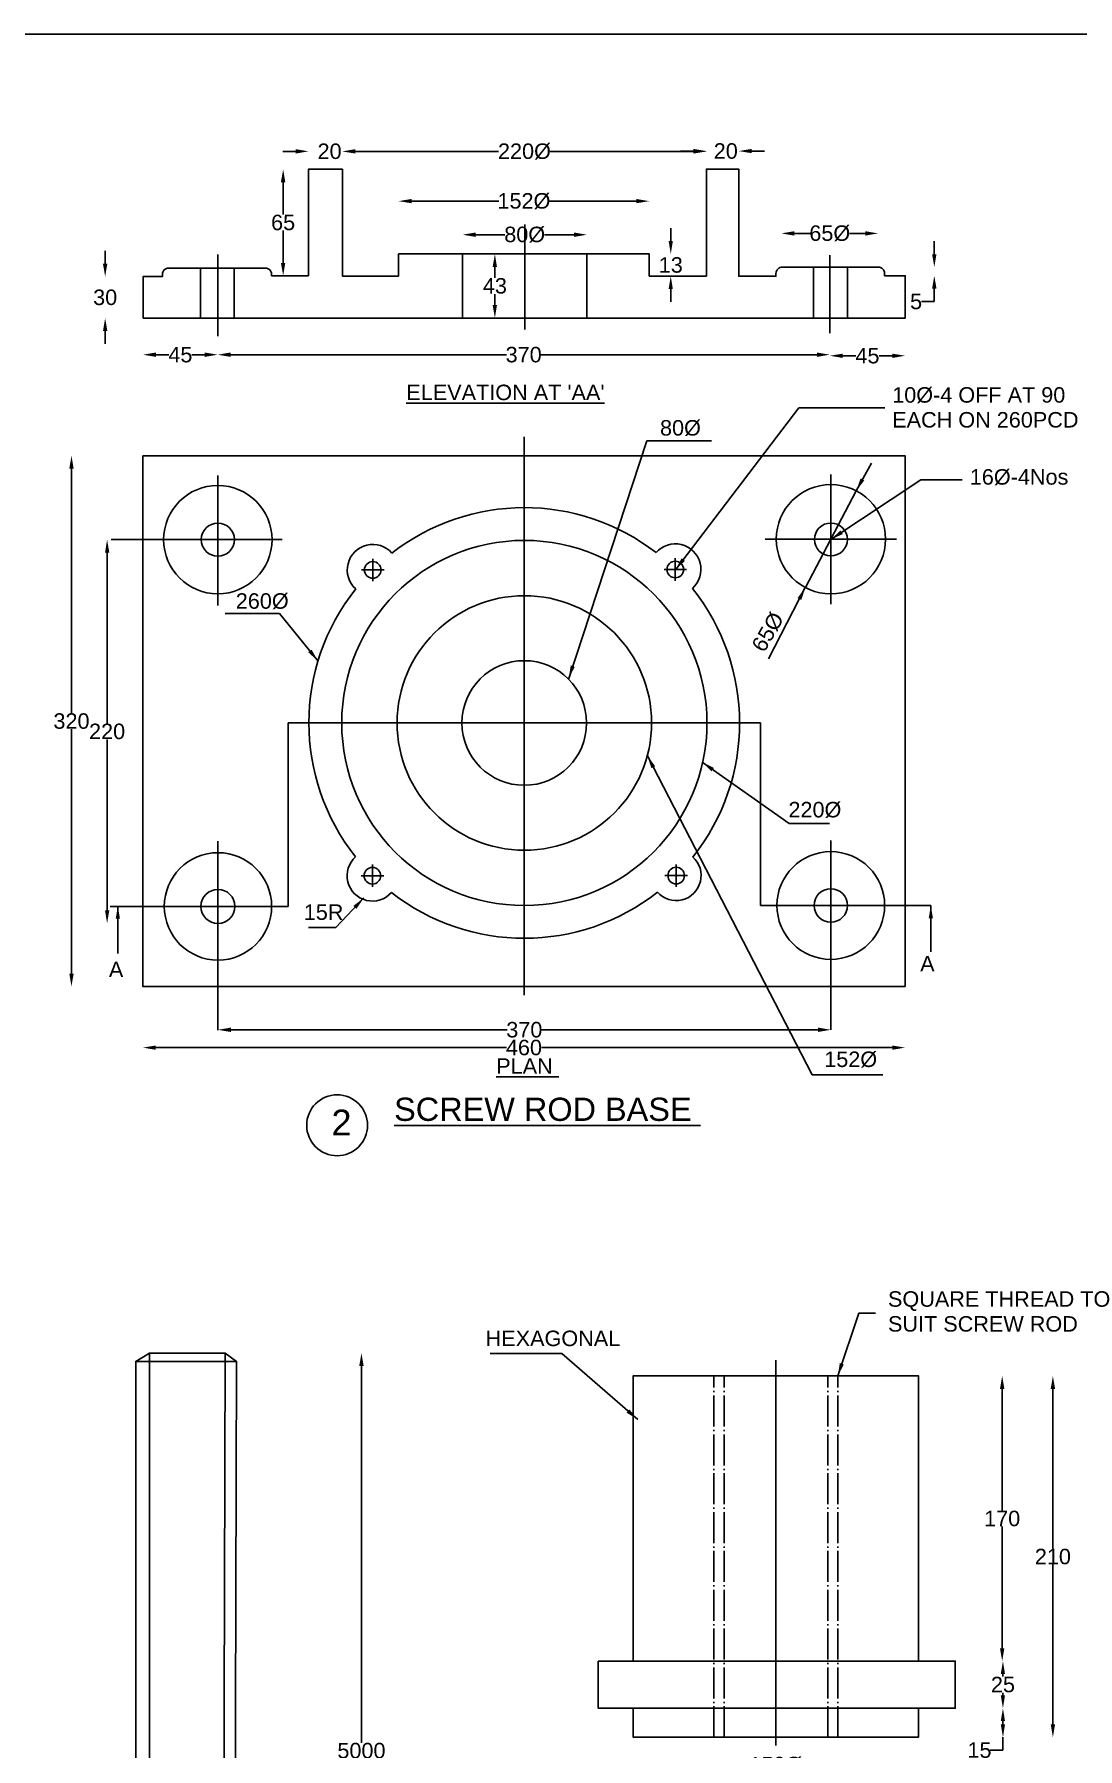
# Model space of a CAD drawing. Header units: inches. Extents: x 2 to 3337, y 17 to 2233.
# Drawn here: x 1030 to 1838, y 898 to 2227 of the extents above; entities that cross this region are included whole.
import ezdxf

# ---------------------------------------------------------------- set-up
doc = ezdxf.new("R2010")
doc.units = ezdxf.units.IN
doc.header["$MEASUREMENT"] = 0
doc.linetypes.add('ACAD_ISO04W100', pattern=[30, 24, -3, 0, -3])
doc.layers.add('DIMENSIONS', color=7, linetype='Continuous')
doc.layers.add('TEXT', color=1, linetype='Continuous')
doc.styles.get("Standard").update_dxf_attribs({"font": 'arial.ttf', "height": 12})
doc.dimstyles.get("Standard").update_dxf_attribs({"dimtxt": 12, "dimasz": 10, "dimexe": 0.18, "dimexo": 0.0625, "dimgap": 0.09, "dimtad": 0, "dimtih": 1, "dimtoh": 1, "dimdec": 4, "dimzin": 0, "dimdsep": 46, "dimtxsty": 'Standard', "dimcen": 0.09, "dimse1": 1, "dimse2": 1, "dimadec": 0, "dimazin": 0, "dimtfac": 1, "dimtdec": 4, "dimtofl": 0, "dimtmove": 0, "dimatfit": 3, "dimfxl": 1, "dimtolj": 1, "dimtzin": 0, "dimarcsym": 0})

# ---------------------------------------------------------------- blocks, each defined once
blk = doc.blocks.new('*D28')
at = {"layer": 'Defpoints', "color": 0, "transparency": 16777216}
for p in [(1268.7, 2136.4), (1242.4, 2122.5), (1268.7, 2122.5)]:
    blk.add_point(p, dxfattribs=at)
at = {"layer": 'DIMENSIONS', "color": 0, "lineweight": -2, "transparency": 16777216}
for p, q in [((1232.4, 2136.4), (1222.4, 2136.4)), ((1278.7, 2136.4), (1288.7, 2136.4))]:
    blk.add_line(p, q, dxfattribs=at)
at = {"layer": 'DIMENSIONS', "color": 0, "transparency": 16777216}
for points in [[(1232.4, 2138.1), (1232.4, 2134.7), (1242.4, 2136.4)], [(1278.7, 2138.1), (1278.7, 2134.7), (1268.7, 2136.4)]]:
    blk.add_solid(points, dxfattribs=at)
at = {"layer": 'DIMENSIONS', "color": 0, "transparency": 16777216, "insert": (1258.7, 2136.4), "char_height": 12, "attachment_point": 5}
blk.add_mtext('\\A1;20', dxfattribs=at)
blk = doc.blocks.new('*D29')
at = {"layer": 'Defpoints', "color": 0, "transparency": 16777216}
for p in [(1550.7, 2136.3), (1268.7, 2122.5), (1550.7, 2122.5)]:
    blk.add_point(p, dxfattribs=at)
at = {"layer": 'DIMENSIONS', "color": 0, "lineweight": -2, "transparency": 16777216}
for p, q in [((1278.7, 2136.3), (1389.6, 2136.3)), ((1540.7, 2136.3), (1429.7, 2136.3))]:
    blk.add_line(p, q, dxfattribs=at)
at = {"layer": 'DIMENSIONS', "color": 0, "transparency": 16777216}
for points in [[(1278.7, 2138), (1278.7, 2134.7), (1268.7, 2136.3)], [(1540.7, 2138), (1540.7, 2134.7), (1550.7, 2136.3)]]:
    blk.add_solid(points, dxfattribs=at)
at = {"layer": 'DIMENSIONS', "color": 0, "transparency": 16777216, "insert": (1409.7, 2136.3), "char_height": 12, "attachment_point": 5}
blk.add_mtext('\\A1;220Ø', dxfattribs=at)
blk = doc.blocks.new('*D30')
at = {"layer": 'Defpoints', "color": 0, "transparency": 16777216}
for p in [(1575.7, 2136.6), (1550.7, 2122.7), (1575.7, 2122.7)]:
    blk.add_point(p, dxfattribs=at)
at = {"layer": 'DIMENSIONS', "color": 0, "lineweight": -2, "transparency": 16777216}
for p, q in [((1540.7, 2136.6), (1530.7, 2136.6)), ((1585.7, 2136.6), (1595.7, 2136.6))]:
    blk.add_line(p, q, dxfattribs=at)
at = {"layer": 'DIMENSIONS', "color": 0, "transparency": 16777216}
for points in [[(1540.7, 2138.3), (1540.7, 2135), (1550.7, 2136.6)], [(1585.7, 2138.3), (1585.7, 2135), (1575.7, 2136.6)]]:
    blk.add_solid(points, dxfattribs=at)
at = {"layer": 'DIMENSIONS', "color": 0, "transparency": 16777216, "insert": (1565.7, 2136.6), "char_height": 12, "attachment_point": 5}
blk.add_mtext('\\A1;20', dxfattribs=at)
blk = doc.blocks.new('*D31')
at = {"layer": 'Defpoints', "color": 0, "transparency": 16777216}
for p in [(1683.8, 2072.8), (1608.8, 2046.6), (1683.8, 2046.7)]:
    blk.add_point(p, dxfattribs=at)
at = {"layer": 'DIMENSIONS', "color": 0, "lineweight": -2, "transparency": 16777216}
for p, q in [((1618.8, 2072.8), (1631, 2072.8)), ((1673.8, 2072.8), (1661.6, 2072.8))]:
    blk.add_line(p, q, dxfattribs=at)
at = {"layer": 'DIMENSIONS', "color": 0, "transparency": 16777216}
for points in [[(1618.8, 2074.5), (1618.8, 2071.1), (1608.8, 2072.8)], [(1673.8, 2074.5), (1673.8, 2071.1), (1683.8, 2072.8)]]:
    blk.add_solid(points, dxfattribs=at)
at = {"layer": 'DIMENSIONS', "color": 0, "transparency": 16777216, "insert": (1646.3, 2072.8), "char_height": 12, "attachment_point": 5}
blk.add_mtext('\\A1;65Ø', dxfattribs=at)
blk = doc.blocks.new('*D32')
at = {"layer": 'Defpoints', "color": 0, "transparency": 16777216}
for p in [(1683.8, 2046.7), (1688.8, 2040), (1727.3, 2040)]:
    blk.add_point(p, dxfattribs=at)
at = {"layer": 'DIMENSIONS', "color": 0, "lineweight": -2, "transparency": 16777216}
for p, q in [((1727.3, 2056.7), (1727.3, 2066.7)), ((1727.3, 2020), (1717.3, 2020)), ((1727.3, 2030), (1727.3, 2020))]:
    blk.add_line(p, q, dxfattribs=at)
at = {"layer": 'DIMENSIONS', "color": 0, "transparency": 16777216}
for points in [[(1725.6, 2056.7), (1729, 2056.7), (1727.3, 2046.7)], [(1725.6, 2030), (1729, 2030), (1727.3, 2040)]]:
    blk.add_solid(points, dxfattribs=at)
at = {"layer": 'DIMENSIONS', "color": 0, "transparency": 16777216, "insert": (1713.2, 2020), "char_height": 12, "attachment_point": 5}
blk.add_mtext('\\A1;5', dxfattribs=at)
blk = doc.blocks.new('*D33')
at = {"layer": 'Defpoints', "color": 0, "transparency": 16777216}
for p in [(1646.3, 2007.2), (1704.8, 2007.2), (1646.3, 1978)]:
    blk.add_point(p, dxfattribs=at)
at = {"layer": 'DIMENSIONS', "color": 0, "lineweight": -2, "transparency": 16777216}
for p, q in [((1656.3, 1978), (1666.6, 1978)), ((1694.8, 1978), (1684.5, 1978))]:
    blk.add_line(p, q, dxfattribs=at)
at = {"layer": 'DIMENSIONS', "color": 0, "transparency": 16777216}
for points in [[(1656.3, 1979.6), (1656.3, 1976.3), (1646.3, 1978)], [(1694.8, 1979.6), (1694.8, 1976.3), (1704.8, 1978)]]:
    blk.add_solid(points, dxfattribs=at)
at = {"layer": 'DIMENSIONS', "color": 0, "transparency": 16777216, "insert": (1675.5, 1978), "char_height": 12, "attachment_point": 5}
blk.add_mtext('\\A1;45', dxfattribs=at)
blk = doc.blocks.new('*D34')
at = {"layer": 'Defpoints', "color": 0, "transparency": 16777216}
for p in [(1172, 2007.2), (1646.3, 2007.2), (1172, 1978.8)]:
    blk.add_point(p, dxfattribs=at)
at = {"layer": 'DIMENSIONS', "color": 0, "lineweight": -2, "transparency": 16777216}
for p, q in [((1182, 1978.8), (1395.8, 1978.8)), ((1636.3, 1978.8), (1422.5, 1978.8))]:
    blk.add_line(p, q, dxfattribs=at)
at = {"layer": 'DIMENSIONS', "color": 0, "transparency": 16777216}
for points in [[(1182, 1980.5), (1182, 1977.1), (1172, 1978.8)], [(1636.3, 1980.5), (1636.3, 1977.1), (1646.3, 1978.8)]]:
    blk.add_solid(points, dxfattribs=at)
at = {"layer": 'DIMENSIONS', "color": 0, "transparency": 16777216, "insert": (1409.1, 1978.8), "char_height": 12, "attachment_point": 5}
blk.add_mtext('\\A1;370', dxfattribs=at)
blk = doc.blocks.new('*D35')
at = {"layer": 'Defpoints', "color": 0, "transparency": 16777216}
for p in [(1114.1, 2004), (1172, 2004), (1114.1, 1978.8)]:
    blk.add_point(p, dxfattribs=at)
at = {"layer": 'DIMENSIONS', "color": 0, "lineweight": -2, "transparency": 16777216}
for p, q in [((1124.1, 1978.8), (1134.1, 1978.8)), ((1162, 1978.8), (1152, 1978.8))]:
    blk.add_line(p, q, dxfattribs=at)
at = {"layer": 'DIMENSIONS', "color": 0, "transparency": 16777216}
for points in [[(1124.1, 1980.5), (1124.1, 1977.1), (1114.1, 1978.8)], [(1162, 1980.5), (1162, 1977.1), (1172, 1978.8)]]:
    blk.add_solid(points, dxfattribs=at)
at = {"layer": 'DIMENSIONS', "color": 0, "transparency": 16777216, "insert": (1143.1, 1978.8), "char_height": 12, "attachment_point": 5}
blk.add_mtext('\\A1;45', dxfattribs=at)
blk = doc.blocks.new('*D36')
at = {"layer": 'Defpoints', "color": 0, "transparency": 16777216}
for p in [(1114.1, 2039.3), (1084.8, 2007.1), (1114.1, 2007.1)]:
    blk.add_point(p, dxfattribs=at)
at = {"layer": 'DIMENSIONS', "color": 0, "lineweight": -2, "transparency": 16777216}
for p, q in [((1084.8, 2049.3), (1084.8, 2059.3)), ((1084.8, 1997.1), (1084.8, 1987.1))]:
    blk.add_line(p, q, dxfattribs=at)
at = {"layer": 'DIMENSIONS', "color": 0, "transparency": 16777216}
for points in [[(1083.1, 2049.3), (1086.5, 2049.3), (1084.8, 2039.3)], [(1083.1, 1997.1), (1086.5, 1997.1), (1084.8, 2007.1)]]:
    blk.add_solid(points, dxfattribs=at)
at = {"layer": 'DIMENSIONS', "color": 0, "transparency": 16777216, "insert": (1084.8, 2023.2), "char_height": 12, "attachment_point": 5}
blk.add_mtext('\\A1;30', dxfattribs=at)
blk = doc.blocks.new('*D37')
at = {"layer": 'Defpoints', "color": 0, "transparency": 16777216}
for p in [(1222.7, 2122.5), (1242.4, 2122.5), (1242.4, 2040)]:
    blk.add_point(p, dxfattribs=at)
at = {"layer": 'DIMENSIONS', "color": 0, "lineweight": -2, "transparency": 16777216}
for p, q in [((1222.7, 2112.5), (1222.7, 2087.5)), ((1222.7, 2050), (1222.7, 2075))]:
    blk.add_line(p, q, dxfattribs=at)
at = {"layer": 'DIMENSIONS', "color": 0, "transparency": 16777216}
for points in [[(1221, 2112.5), (1224.4, 2112.5), (1222.7, 2122.5)], [(1221, 2050), (1224.4, 2050), (1222.7, 2040)]]:
    blk.add_solid(points, dxfattribs=at)
at = {"layer": 'DIMENSIONS', "color": 0, "transparency": 16777216, "insert": (1222.7, 2081.2), "char_height": 12, "attachment_point": 5}
blk.add_mtext('\\A1;65', dxfattribs=at)
blk = doc.blocks.new('*D38')
at = {"layer": 'Defpoints', "color": 0, "transparency": 16777216}
for p in [(1506.4, 2097.8), (1312.2, 2056.9), (1506.4, 2056.9)]:
    blk.add_point(p, dxfattribs=at)
at = {"layer": 'DIMENSIONS', "color": 0, "lineweight": -2, "transparency": 16777216}
for p, q in [((1322.2, 2097.8), (1389.9, 2097.8)), ((1496.4, 2097.8), (1428.7, 2097.8))]:
    blk.add_line(p, q, dxfattribs=at)
at = {"layer": 'DIMENSIONS', "color": 0, "transparency": 16777216}
for points in [[(1322.2, 2099.5), (1322.2, 2096.2), (1312.2, 2097.8)], [(1496.4, 2099.5), (1496.4, 2096.2), (1506.4, 2097.8)]]:
    blk.add_solid(points, dxfattribs=at)
at = {"layer": 'DIMENSIONS', "color": 0, "transparency": 16777216, "insert": (1409.3, 2097.8), "char_height": 12, "attachment_point": 5}
blk.add_mtext('\\A1;152Ø', dxfattribs=at)
blk = doc.blocks.new('*D39')
at = {"layer": 'Defpoints', "color": 0, "transparency": 16777216}
for p in [(1458.1, 2071.8), (1361.8, 2056.9), (1458.1, 2056.9)]:
    blk.add_point(p, dxfattribs=at)
at = {"layer": 'DIMENSIONS', "color": 0, "lineweight": -2, "transparency": 16777216}
for p, q in [((1371.8, 2071.8), (1394.6, 2071.8)), ((1448.1, 2071.8), (1425.2, 2071.8))]:
    blk.add_line(p, q, dxfattribs=at)
at = {"layer": 'DIMENSIONS', "color": 0, "transparency": 16777216}
for points in [[(1371.8, 2073.5), (1371.8, 2070.1), (1361.8, 2071.8)], [(1448.1, 2073.5), (1448.1, 2070.1), (1458.1, 2071.8)]]:
    blk.add_solid(points, dxfattribs=at)
at = {"layer": 'DIMENSIONS', "color": 0, "transparency": 16777216, "insert": (1409.9, 2071.8), "char_height": 12, "attachment_point": 5}
blk.add_mtext('\\A1;80Ø', dxfattribs=at)
blk = doc.blocks.new('*D40')
at = {"layer": 'Defpoints', "color": 0, "transparency": 16777216}
for p in [(1386.8, 2056.9), (1386.8, 2007.2), (1386.8, 2007.2)]:
    blk.add_point(p, dxfattribs=at)
at = {"layer": 'DIMENSIONS', "color": 0, "lineweight": -2, "transparency": 16777216}
for p, q in [((1386.8, 2046.9), (1386.8, 2038.3)), ((1386.8, 2017.2), (1386.8, 2025.8))]:
    blk.add_line(p, q, dxfattribs=at)
at = {"layer": 'DIMENSIONS', "color": 0, "transparency": 16777216}
for points in [[(1385.1, 2046.9), (1388.4, 2046.9), (1386.8, 2056.9)], [(1385.1, 2017.2), (1388.4, 2017.2), (1386.8, 2007.2)]]:
    blk.add_solid(points, dxfattribs=at)
at = {"layer": 'DIMENSIONS', "color": 0, "transparency": 16777216, "insert": (1386.8, 2032.1), "char_height": 12, "attachment_point": 5}
blk.add_mtext('\\A1;43', dxfattribs=at)
blk = doc.blocks.new('*D41')
at = {"layer": 'Defpoints', "color": 0, "transparency": 16777216}
for p in [(1506.4, 2056.9), (1506.4, 2039.7), (1523.1, 2039.7)]:
    blk.add_point(p, dxfattribs=at)
at = {"layer": 'DIMENSIONS', "color": 0, "lineweight": -2, "transparency": 16777216}
for p, q in [((1523.1, 2066.9), (1523.1, 2076.9)), ((1523.1, 2029.7), (1523.1, 2019.7))]:
    blk.add_line(p, q, dxfattribs=at)
at = {"layer": 'DIMENSIONS', "color": 0, "transparency": 16777216}
for points in [[(1521.4, 2066.9), (1524.7, 2066.9), (1523.1, 2056.9)], [(1521.4, 2029.7), (1524.7, 2029.7), (1523.1, 2039.7)]]:
    blk.add_solid(points, dxfattribs=at)
at = {"layer": 'DIMENSIONS', "color": 0, "transparency": 16777216, "insert": (1523.1, 2048.3), "char_height": 12, "attachment_point": 5}
blk.add_mtext('\\A1;13', dxfattribs=at)
blk = doc.blocks.new('*D64')
at = {"layer": 'Defpoints', "color": 0, "transparency": 16777216}
for p in [(1715.2, 1187.3), (1715.2, 966.3), (1779.9, 966.3)]:
    blk.add_point(p, dxfattribs=at)
at = {"layer": 'DIMENSIONS', "color": 0, "lineweight": -2, "transparency": 16777216}
for p, q in [((1779.9, 1177.3), (1779.9, 1083)), ((1779.9, 976.3), (1779.9, 1070.6))]:
    blk.add_line(p, q, dxfattribs=at)
at = {"layer": 'DIMENSIONS', "color": 0, "transparency": 16777216}
for points in [[(1778.2, 1177.3), (1781.6, 1177.3), (1779.9, 1187.3)], [(1778.2, 976.3), (1781.6, 976.3), (1779.9, 966.3)]]:
    blk.add_solid(points, dxfattribs=at)
at = {"layer": 'DIMENSIONS', "color": 0, "transparency": 16777216, "insert": (1779.9, 1076.8), "char_height": 12, "attachment_point": 5}
blk.add_mtext('\\A1;170', dxfattribs=at)
blk = doc.blocks.new('*D65')
at = {"layer": 'Defpoints', "color": 0, "transparency": 16777216}
for p in [(1743.6, 966.3), (1743.6, 929.8), (1780.5, 929.8)]:
    blk.add_point(p, dxfattribs=at)
at = {"layer": 'DIMENSIONS', "color": 0, "lineweight": -2, "transparency": 16777216}
for p, q in [((1780.5, 956.3), (1780.5, 954.3)), ((1780.5, 939.8), (1780.5, 941.8))]:
    blk.add_line(p, q, dxfattribs=at)
at = {"layer": 'DIMENSIONS', "color": 0, "transparency": 16777216}
for points in [[(1778.8, 956.3), (1782.1, 956.3), (1780.5, 966.3)], [(1778.8, 939.8), (1782.1, 939.8), (1780.5, 929.8)]]:
    blk.add_solid(points, dxfattribs=at)
at = {"layer": 'DIMENSIONS', "color": 0, "transparency": 16777216, "insert": (1780.5, 948.1), "char_height": 12, "attachment_point": 5}
blk.add_mtext('\\A1;25', dxfattribs=at)
blk = doc.blocks.new('*D66')
at = {"layer": 'Defpoints', "color": 0, "transparency": 16777216}
for p in [(1715, 929.8), (1715, 907.3), (1780.5, 907.3)]:
    blk.add_point(p, dxfattribs=at)
at = {"layer": 'DIMENSIONS', "color": 0, "lineweight": -2, "transparency": 16777216}
for p, q in [((1780.5, 919.8), (1780.5, 917.3)), ((1780.5, 907.3), (1780.5, 897.3)), ((1780.5, 897.3), (1770.5, 897.3))]:
    blk.add_line(p, q, dxfattribs=at)
at = {"layer": 'DIMENSIONS', "color": 0, "transparency": 16777216}
for points in [[(1778.8, 919.8), (1782.1, 919.8), (1780.5, 929.8)], [(1778.8, 917.3), (1782.1, 917.3), (1780.5, 907.3)]]:
    blk.add_solid(points, dxfattribs=at)
at = {"layer": 'DIMENSIONS', "color": 0, "transparency": 16777216, "insert": (1762.3, 897.3), "char_height": 12, "attachment_point": 5}
blk.add_mtext('\\A1;15', dxfattribs=at)
blk = doc.blocks.new('*D67')
at = {"layer": 'Defpoints', "color": 0, "transparency": 16777216}
for p in [(1494, 929.8), (1715, 929.8), (1715, 885.9)]:
    blk.add_point(p, dxfattribs=at)
at = {"layer": 'DIMENSIONS', "color": 0, "lineweight": -2, "transparency": 16777216}
for p, q in [((1504, 885.9), (1585.1, 885.9)), ((1705, 885.9), (1623.9, 885.9))]:
    blk.add_line(p, q, dxfattribs=at)
at = {"layer": 'DIMENSIONS', "color": 0, "transparency": 16777216}
for points in [[(1504, 887.6), (1504, 884.2), (1494, 885.9)], [(1705, 887.6), (1705, 884.2), (1715, 885.9)]]:
    blk.add_solid(points, dxfattribs=at)
at = {"layer": 'DIMENSIONS', "color": 0, "transparency": 16777216, "insert": (1604.5, 885.9), "char_height": 12, "attachment_point": 5}
blk.add_mtext('\\A1;150Ø', dxfattribs=at)
blk = doc.blocks.new('*D68')
at = {"layer": 'Defpoints', "color": 0, "transparency": 16777216}
for p in [(1466.9, 929.8), (1743.6, 929.8), (1743.6, 868)]:
    blk.add_point(p, dxfattribs=at)
at = {"layer": 'DIMENSIONS', "color": 0, "lineweight": -2, "transparency": 16777216}
for p, q in [((1476.9, 868), (1585.9, 868)), ((1733.6, 868), (1624.6, 868))]:
    blk.add_line(p, q, dxfattribs=at)
at = {"layer": 'DIMENSIONS', "color": 0, "transparency": 16777216}
for points in [[(1476.9, 869.7), (1476.9, 866.4), (1466.9, 868)], [(1733.6, 869.7), (1733.6, 866.4), (1743.6, 868)]]:
    blk.add_solid(points, dxfattribs=at)
at = {"layer": 'DIMENSIONS', "color": 0, "transparency": 16777216, "insert": (1605.2, 868), "char_height": 12, "attachment_point": 5}
blk.add_mtext('\\A1;188Ø', dxfattribs=at)
blk = doc.blocks.new('*D69')
at = {"layer": 'Defpoints', "color": 0, "transparency": 16777216}
for p in [(1713.3, 1187.3), (1713.3, 907.3), (1819.2, 907.3)]:
    blk.add_point(p, dxfattribs=at)
at = {"layer": 'DIMENSIONS', "color": 0, "lineweight": -2, "transparency": 16777216}
for p, q in [((1819.2, 1177.3), (1819.2, 1053.5)), ((1819.2, 917.3), (1819.2, 1041.1))]:
    blk.add_line(p, q, dxfattribs=at)
at = {"layer": 'DIMENSIONS', "color": 0, "transparency": 16777216}
for points in [[(1817.5, 1177.3), (1820.9, 1177.3), (1819.2, 1187.3)], [(1817.5, 917.3), (1820.9, 917.3), (1819.2, 907.3)]]:
    blk.add_solid(points, dxfattribs=at)
at = {"layer": 'DIMENSIONS', "color": 0, "transparency": 16777216, "insert": (1819.2, 1047.3), "char_height": 12, "attachment_point": 5}
blk.add_mtext('\\A1;210', dxfattribs=at)
blk = doc.blocks.new('*D70')
at = {"layer": 'Defpoints', "color": 0, "transparency": 16777216}
for p in [(1177.8, 1205.1), (1177.8, 588.7), (1283.4, 588.7)]:
    blk.add_point(p, dxfattribs=at)
at = {"layer": 'DIMENSIONS', "color": 0, "lineweight": -2, "transparency": 16777216}
for p, q in [((1283.4, 1195.1), (1283.4, 903.1)), ((1283.4, 598.7), (1283.4, 890.7))]:
    blk.add_line(p, q, dxfattribs=at)
at = {"layer": 'DIMENSIONS', "color": 0, "transparency": 16777216}
for points in [[(1281.7, 1195.1), (1285.1, 1195.1), (1283.4, 1205.1)], [(1281.7, 598.7), (1285.1, 598.7), (1283.4, 588.7)]]:
    blk.add_solid(points, dxfattribs=at)
at = {"layer": 'DIMENSIONS', "color": 0, "transparency": 16777216, "insert": (1283.4, 896.9), "char_height": 12, "attachment_point": 5}
blk.add_mtext('\\A1;5000', dxfattribs=at)
blk = doc.blocks.new('*D114')
at = {"layer": 'Defpoints', "color": 0, "transparency": 16777216}
for p in [(1114, 1900.5), (1058.7, 1489.2), (1114, 1489.2)]:
    blk.add_point(p, dxfattribs=at)
at = {"layer": 'DIMENSIONS', "color": 0, "lineweight": -2, "transparency": 16777216}
for p, q in [((1058.7, 1890.5), (1058.7, 1701.1)), ((1058.7, 1499.2), (1058.7, 1688.6))]:
    blk.add_line(p, q, dxfattribs=at)
at = {"layer": 'DIMENSIONS', "color": 0, "transparency": 16777216}
for points in [[(1057, 1890.5), (1060.4, 1890.5), (1058.7, 1900.5)], [(1057, 1499.2), (1060.4, 1499.2), (1058.7, 1489.2)]]:
    blk.add_solid(points, dxfattribs=at)
at = {"layer": 'DIMENSIONS', "color": 0, "transparency": 16777216, "insert": (1058.7, 1694.8), "char_height": 12, "attachment_point": 5}
blk.add_mtext('\\A1;320', dxfattribs=at)
blk = doc.blocks.new('*D115')
at = {"layer": 'Defpoints', "color": 0, "transparency": 16777216}
for p in [(1172.1, 1835.5), (1086.3, 1538.1), (1172.2, 1538.1)]:
    blk.add_point(p, dxfattribs=at)
at = {"layer": 'DIMENSIONS', "color": 0, "lineweight": -2, "transparency": 16777216}
for p, q in [((1086.3, 1825.5), (1086.3, 1693)), ((1086.3, 1548.1), (1086.3, 1680.6))]:
    blk.add_line(p, q, dxfattribs=at)
at = {"layer": 'DIMENSIONS', "color": 0, "transparency": 16777216}
for points in [[(1084.7, 1825.5), (1088, 1825.5), (1086.3, 1835.5)], [(1084.7, 1548.1), (1088, 1548.1), (1086.3, 1538.1)]]:
    blk.add_solid(points, dxfattribs=at)
at = {"layer": 'DIMENSIONS', "color": 0, "transparency": 16777216, "insert": (1086.3, 1686.8), "char_height": 12, "attachment_point": 5}
blk.add_mtext('\\A1;220', dxfattribs=at)
blk = doc.blocks.new('*D116')
at = {"layer": 'Defpoints', "color": 0, "transparency": 16777216}
for p in [(1172.2, 1551.2), (1647.1, 1552), (1647.1, 1455.6)]:
    blk.add_point(p, dxfattribs=at)
at = {"layer": 'DIMENSIONS', "color": 0, "lineweight": -2, "transparency": 16777216}
for p, q in [((1182.2, 1455.6), (1396.3, 1455.6)), ((1637.1, 1455.6), (1423, 1455.6))]:
    blk.add_line(p, q, dxfattribs=at)
at = {"layer": 'DIMENSIONS', "color": 0, "transparency": 16777216}
for points in [[(1182.2, 1457.3), (1182.2, 1453.9), (1172.2, 1455.6)], [(1637.1, 1457.3), (1637.1, 1453.9), (1647.1, 1455.6)]]:
    blk.add_solid(points, dxfattribs=at)
at = {"layer": 'DIMENSIONS', "color": 0, "transparency": 16777216, "insert": (1409.6, 1455.6), "char_height": 12, "attachment_point": 5}
blk.add_mtext('\\A1;370', dxfattribs=at)
blk = doc.blocks.new('*D117')
at = {"layer": 'Defpoints', "color": 0, "transparency": 16777216}
for p in [(1114, 1489.2), (1704.7, 1489.2), (1704.7, 1441.8)]:
    blk.add_point(p, dxfattribs=at)
at = {"layer": 'DIMENSIONS', "color": 0, "lineweight": -2, "transparency": 16777216}
for p, q in [((1124, 1441.8), (1395.8, 1441.8)), ((1694.7, 1441.8), (1422.9, 1441.8))]:
    blk.add_line(p, q, dxfattribs=at)
at = {"layer": 'DIMENSIONS', "color": 0, "transparency": 16777216}
for points in [[(1124, 1443.4), (1124, 1440.1), (1114, 1441.8)], [(1694.7, 1443.4), (1694.7, 1440.1), (1704.7, 1441.8)]]:
    blk.add_solid(points, dxfattribs=at)
at = {"layer": 'DIMENSIONS', "color": 0, "transparency": 16777216, "insert": (1409.3, 1441.8), "char_height": 12, "attachment_point": 5}
blk.add_mtext('\\A1;460', dxfattribs=at)

msp = doc.modelspace()

# ---------------------------------------------------------------- linework, layer by layer
at = {"color": 0}
msp.add_lwpolyline([(1114.14723, 2007.14766), (1114.14723, 2039.32251), (1129.18087, 2039.32251), (1129.18087, 2040.97223, -0.4142135624), (1134.18087, 2045.97223), (1208.80413, 2045.97223, -0.4142135624), (1213.80413, 2040.97223), (1213.80413, 2039.95964), (1242.36463, 2039.95964), (1242.36463, 2122.50661), (1268.65196, 2122.50661), (1268.65196, 2039.764), (1312.22951, 2039.764), (1312.22951, 2056.94508), (1506.40234, 2056.94508), (1506.40234, 2039.74149), (1550.66116, 2039.74149), (1550.66116, 2122.6821), (1575.71195, 2122.6821), (1575.71195, 2039.59289), (1604.58862, 2039.59289), (1604.58862, 2041.67857, -0.4142135624), (1609.58862, 2046.67857), (1683.81327, 2046.67857, -0.4142135624), (1688.81327, 2041.67857), (1688.81327, 2039.98289), (1704.77147, 2039.98289), (1704.77147, 2007.17119), (1114.14723, 2007.14766)], format="xyb", dxfattribs=at)
for points in [[(1409.92772, 1998.28393), (1409.92772, 2079.70864)], [(1171.9931, 2056.54634), (1171.9931, 1993.20552)], [(1361.7813, 2056.94508), (1361.78329, 2007.15753)], [(1458.05035, 2056.94508), (1458.05233, 2007.16137)], [(1633.74442, 2046.67857), (1633.746, 2007.16837)], [(1646.28401, 2055.86981), (1646.28401, 1995.44896)], [(1660.16451, 2046.67857), (1660.16608, 2007.16942)], [(1158.77665, 2045.97223), (1158.7782, 2007.14944)], [(1184.74364, 2045.97223), (1184.74519, 2007.15048)], [(1409.55687, 1482.41367), (1409.55687, 1915.08929)], [(1172.09869, 1885.22194), (1172.09869, 1784.33642)], [(1647.17649, 1785.41934), (1647.17649, 1885.83884)], [(1089.4583, 1835.4784), (1221.98098, 1835.4784)], [(1596.2181, 1835.80218), (1698.13487, 1835.80218)], [(1292.16575, 1820.72118), (1292.16575, 1803.28801)], [(1526.60321, 1821.06141), (1526.60321, 1803.62824)], [(1283.44917, 1812.00459), (1300.88233, 1812.00459)], [(1517.88663, 1812.34483), (1535.31979, 1812.34483)], [(1226.65169, 1551.23393), (1226.65169, 1693.38968)], [(1226.65169, 1693.38968), (1592.61467, 1693.38968)], [(1592.61467, 1693.38968), (1592.61467, 1551.95774)], [(1172.20566, 1601.8568), (1172.20566, 1455.22269)], [(1647.08712, 1602.35929), (1647.08712, 1455.59719)], [(1291.91376, 1583.74128), (1291.91376, 1566.30812)], [(1527.2725, 1583.8134), (1527.2725, 1566.38024)], [(1283.19718, 1575.0247), (1300.63034, 1575.0247)], [(1518.55592, 1575.09682), (1535.98908, 1575.09682)], [(1088.75113, 1551.23393), (1226.65169, 1551.23393)], [(1592.61467, 1551.95774), (1724.60737, 1551.95774)], [(1119.07076, 662.28229), (1119.07076, 1205.11021), (1108.5639, 1198.62893)], [(1108.5639, 656.71276), (1108.5639, 1198.62893), (1186.69749, 1198.62893), (1184.93121, 655.81671)], [(1119.07076, 1205.11021), (1177.77864, 1205.11021), (1186.69749, 1198.62893)], [(1177.77864, 1205.11021), (1176.24889, 662.28199)], [(1604.53248, 901.02904), (1604.53248, 1199.51519)]]:
    msp.add_lwpolyline(points, dxfattribs=at)
for points in [[(1113.96664, 1900.4725), (1704.68804, 1900.4725), (1704.68804, 1489.20249), (1113.96664, 1489.20249)], [(1493.94206, 966.30477), (1715.15615, 966.30477), (1715.15615, 1187.31037), (1493.94206, 1187.31037)], [(1466.87349, 966.30477), (1743.59673, 966.30477), (1743.59673, 929.80639), (1466.87349, 929.80639)], [(1494.01402, 929.80639), (1714.97314, 929.80639), (1714.97314, 907.34813), (1494.01402, 907.34813)]]:
    msp.add_lwpolyline(points, close=True, dxfattribs=at)
at = {"color": 0, "linetype": 'ACAD_ISO04W100'}
for points in [[(1556.34667, 907.34813), (1556.34667, 1187.31037)], [(1564.57351, 907.34813), (1564.57351, 1187.31037)], [(1644.9199, 907.34813), (1644.9199, 1187.31037)], [(1652.49383, 907.34813), (1652.49383, 1187.31037)]]:
    msp.add_lwpolyline(points, dxfattribs=at)
at = {"color": 0}
for centre, radius in [((1172.09869, 1835.4784), 41.9914), ((1647.17649, 1835.80218), 42.35681), ((1172.09869, 1835.4784), 12.82293), ((1647.17649, 1835.62909), 12.74063), ((1409.63318, 1693.38968), 141.49469), ((1292.16575, 1812.00459), 6.44101), ((1526.60321, 1812.34483), 6.44101), ((1409.63318, 1693.38968), 98.61923), ((1409.55687, 1693.38968), 48.28567), ((1172.20566, 1551.23393), 41.61504), ((1291.91376, 1575.0247), 6.44101), ((1527.2725, 1575.09682), 6.44101), ((1647.08712, 1551.95774), 41.75157), ((1172.20566, 1551.23393), 13.17152), ((1647.08712, 1551.95774), 12.98953)]:
    msp.add_circle(centre, radius, dxfattribs=at)
for centre, radius, start, end in [((1409.55687, 1693.38968), 166.88371, 52.28325345, 127.91531521), ((1292.16575, 1812.00459), 19.75843, 41.30910719, 228.09669114), ((1526.60321, 1812.34483), 19.85225, 312.05347811, 138.87332834), ((1409.55687, 1693.38968), 166.88371, 141.49048312, 218.41072194), ((1409.55687, 1693.38968), 166.88371, 321.50265771, 38.64355299), ((1291.91376, 1575.0247), 19.69139, 131.79298511, 318.55751144), ((1527.2725, 1575.09682), 19.33743, 221.53846984, 48.18126176), ((1409.55687, 1693.38968), 166.88371, 231.93977461, 308.21707389)]:
    msp.add_arc(centre, radius, start, end, dxfattribs=at)
at = {"layer": 'DIMENSIONS', "color": 0}
msp.add_lwpolyline([(3303.18781, 16.64204), (1.98831, 16.64204), (1.98831, 2227.12683), (3303.18781, 2227.12683)], close=True, dxfattribs=at)
msp.add_lwpolyline([(1666.79562, 1873.34135), (1627.55736, 1798.26301)], dxfattribs=at)
at = {"layer": 'TEXT', "color": 0}
msp.add_circle((1264.56965, 1381.60719), 23.59463, dxfattribs=at)

# ---------------------------------------------------------------- texts
for s, height, p in [("%%UELEVATION AT 'AA'", 12, (1318.17711, 1943.5928)), ('10Ø-4 OFF AT 90', 12, (1694.67953, 1941.63773)), ('80Ø', 12, (1514.75362, 1916.13261)), ('EACH ON 260PCD', 12, (1694.67953, 1922.36078)), ('16Ø-4Nos', 12, (1754.79358, 1878.09768)), ('260Ø', 12, (1186.00925, 1781.91546)), ('220Ø', 12, (1614.27171, 1620.21508)), ('15R', 12, (1238.69802, 1540.77897)), ('A', 12, (1087.68445, 1496.414)), ('A', 12, (1716.35621, 1500.81929)), ('152Ø', 12, (1641.99763, 1426.76194)), ('%%UPLAN ', 12, (1387.83234, 1421.53)), ('%%USCREW ROD BASE ', 18, (1308.70904, 1384.99746)), ('2', 20, (1260.15611, 1373.74004)), ('SQUARE THREAD TO', 12, (1691.40654, 1240.96569)), ('HEXAGONAL', 12, (1379.62063, 1210.45538)), ('SUIT SCREW ROD', 12, (1691.40654, 1221.68874))]:
    msp.add_text(s, height=height, dxfattribs=at).set_placement(p)
msp.add_text('65Ø', height=12, rotation=59.99663595, dxfattribs=at).set_placement((1595.43025, 1747.29078))

# ---------------------------------------------------------------- dimensions: what is measured, and where the dimension line sits
at = {"layer": 'DIMENSIONS', "color": 0}
for base, p1, p2, picture, middle in [((1268.65196, 2136.4054), (1242.36463, 2122.50661), (1268.65196, 2122.50661), '*D28', (1258.65196, 2136.4054)), ((1575.71195, 2136.64331), (1550.66116, 2122.6821), (1575.71195, 2122.6821), '*D30', (1565.71195, 2136.64331))]:
    dim = msp.add_linear_dim(base=base, p1=p1, p2=p2, text='20', dimstyle='Standard', dxfattribs=at)
    dim.commit()
    dim.dimension.update_dxf_attribs({"geometry": picture, "text_midpoint": middle, "dimtype": 160})
for base, p1, p2, text, picture, middle in [((1550.66116, 2136.33063), (1268.65196, 2122.50661), (1550.66116, 2122.50661), '220Ø', '*D29', (1409.65656, 2136.33063)), ((1506.40234, 2097.83922), (1312.22951, 2056.94508), (1506.40234, 2056.94508), '152Ø', '*D38', (1409.31592, 2097.83922)), ((1458.05035, 2071.79965), (1361.7813, 2056.94508), (1458.05035, 2056.94508), '80Ø', '*D39', (1409.91582, 2071.79965)), ((1683.81327, 2072.79023), (1608.80295, 2046.61645), (1683.81327, 2046.67857), '65Ø', '*D31', (1646.30811, 2072.79023)), ((1171.9931, 1978.81638), (1646.28401, 2007.16942), (1171.9931, 2007.16942), '370', '*D34', (1409.13856, 1978.81638)), ((1646.28401, 1977.97173), (1704.77147, 2007.16942), (1646.28401, 2007.16942), '45', '*D33', (1675.52774, 1977.97173)), ((1114.14723, 1978.81638), (1171.9931, 2004.03525), (1114.14723, 2004.03525), '45', '*D35', (1143.07017, 1978.81638)), ((1647.08712, 1455.59719), (1172.20566, 1551.23393), (1647.08712, 1551.95774), '370', '*D116', (1409.64639, 1455.59719)), ((1704.68804, 1441.77318), (1113.96664, 1489.20249), (1704.68804, 1489.20249), '460', '*D117', (1409.32734, 1441.77318)), ((1743.59673, 868.03687), (1466.87349, 929.80639), (1743.59673, 929.80639), '188Ø', '*D68', (1605.23511, 868.03687)), ((1714.97314, 885.8974), (1494.01402, 929.80639), (1714.97314, 929.80639), '150Ø', '*D67', (1604.49358, 885.8974))]:
    dim = msp.add_linear_dim(base=base, p1=p1, p2=p2, text=text, dimstyle='Standard', dxfattribs=at)
    dim.commit()
    dim.dimension.update_dxf_attribs({"geometry": picture, "text_midpoint": middle})
for base, p1, p2, text, picture, middle in [((1222.68573, 2122.50661), (1242.36463, 2039.95964), (1242.36463, 2122.50661), '65', '*D37', (1222.68573, 2081.23312)), ((1523.06614, 2039.74149), (1506.40234, 2056.94508), (1506.40234, 2039.74149), '13', '*D41', (1523.06614, 2048.34329)), ((1727.29294, 2039.98289), (1683.81327, 2046.67857), (1688.81327, 2039.98289), '5', '*D32', (1713.22476, 2019.98289)), ((1386.76227, 2007.15852), (1386.76029, 2056.94508), (1386.76227, 2007.15852), '43', '*D40', (1386.76227, 2032.0518)), ((1058.69718, 1489.20249), (1113.96664, 1900.4725), (1113.96664, 1489.20249), '320', '*D114', (1058.69718, 1694.83749)), ((1086.3407, 1538.06241), (1172.09869, 1835.4784), (1172.20566, 1538.06241), '220', '*D115', (1086.3407, 1686.7704)), ((1283.3931, 588.67811), (1177.77864, 1205.11021), (1177.77864, 588.67811), '5000', '*D70', (1283.3931, 896.89416)), ((1819.19019, 907.34813), (1713.25874, 1187.31037), (1713.25874, 907.34813), '210', '*D69', (1819.19019, 1047.32925)), ((1779.89073, 966.30477), (1715.15615, 1187.31037), (1715.15615, 966.30477), '170', '*D64', (1779.89073, 1076.80757)), ((1780.47009, 929.80639), (1743.59673, 966.30477), (1743.59673, 929.80639), '25', '*D65', (1780.47009, 948.05558)), ((1780.47009, 907.34813), (1714.97314, 929.80639), (1714.97314, 907.34813), '15', '*D66', (1762.30506, 897.34813))]:
    dim = msp.add_linear_dim(base=base, p1=p1, p2=p2, angle=90, text=text, dimstyle='Standard', dxfattribs=at)
    dim.commit()
    dim.dimension.update_dxf_attribs({"geometry": picture, "text_midpoint": middle})
dim = msp.add_linear_dim(base=(1084.79046, 2007.14766), p1=(1114.14723, 2039.32251), p2=(1114.14851, 2007.14766), angle=90, text='30', dimstyle='Standard', dxfattribs=at)
dim.commit()
dim.dimension.update_dxf_attribs({"geometry": '*D36', "text_midpoint": (1084.79046, 2023.23509), "dimtype": 160})

# ---------------------------------------------------------------- leaders
for points in [[(1526.68664, 1812.05072), (1622.21747, 1937.5402), (1688.94088, 1937.5402)], [(1444.02095, 1727.97683), (1504.63246, 1912.07329), (1554.59583, 1912.07329)], [(1666.78295, 1873.31825), (1678.51821, 1894.7112)], [(1647.17649, 1835.62909), (1716.77467, 1881.90322), (1748.81003, 1881.90322)], [(1627.35932, 1798.36717), (1598.87341, 1743.01655)], [(1249.73113, 1741.40951), (1219.9313, 1778.34952), (1177.68958, 1778.34952)], [(1504.938, 1668.0373), (1632.69488, 1420.81422), (1687.51009, 1420.81422)], [(1547.42882, 1662.98638), (1614.86613, 1615.46514), (1646.17223, 1615.46514)], [(1285.19643, 1557.75726), (1263.59208, 1534.80854), (1242.44258, 1534.80854)], [(1094.62338, 1551.62245), (1094.62338, 1514.81362)], [(1724.60737, 1551.95774), (1724.60737, 1515.95577)], [(1652.49383, 1187.31037), (1668.73537, 1235.94367), (1681.75652, 1235.94367)], [(1497.49837, 1153.52679), (1438.70683, 1204.79683), (1383.08542, 1204.79683)]]:
    msp.add_leader(points, dimstyle='Standard', override={"dimgap": 0.09, "dimtad": 0}, dxfattribs=at)

doc.saveas('drawing.dxf')
